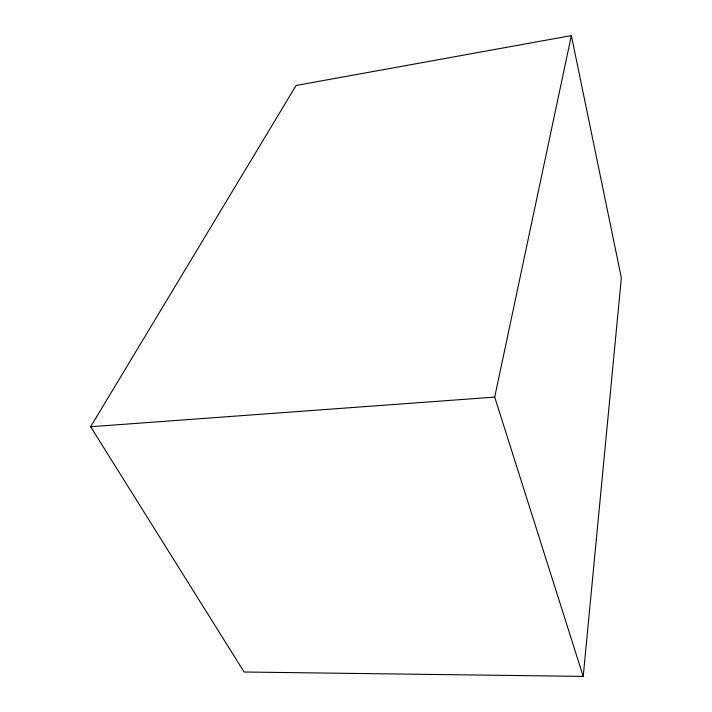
<?xml version="1.0" encoding="UTF-8"?>
<svg xmlns="http://www.w3.org/2000/svg" width="712" height="712" viewBox="0 0 712 712"><rect width="100%" height="100%" fill="white"/><g stroke="black" fill="none" stroke-linecap="round" stroke-linejoin="round"><path stroke-width="1.07" d="M583.217 676.4L621.362 277.831L571.362 35.6L296.112 85.467L90.638 426.728L244.109 672.003L583.217 676.4L494.698 397.1L571.362 35.6M90.638 426.728L494.698 397.1"/></g></svg>
